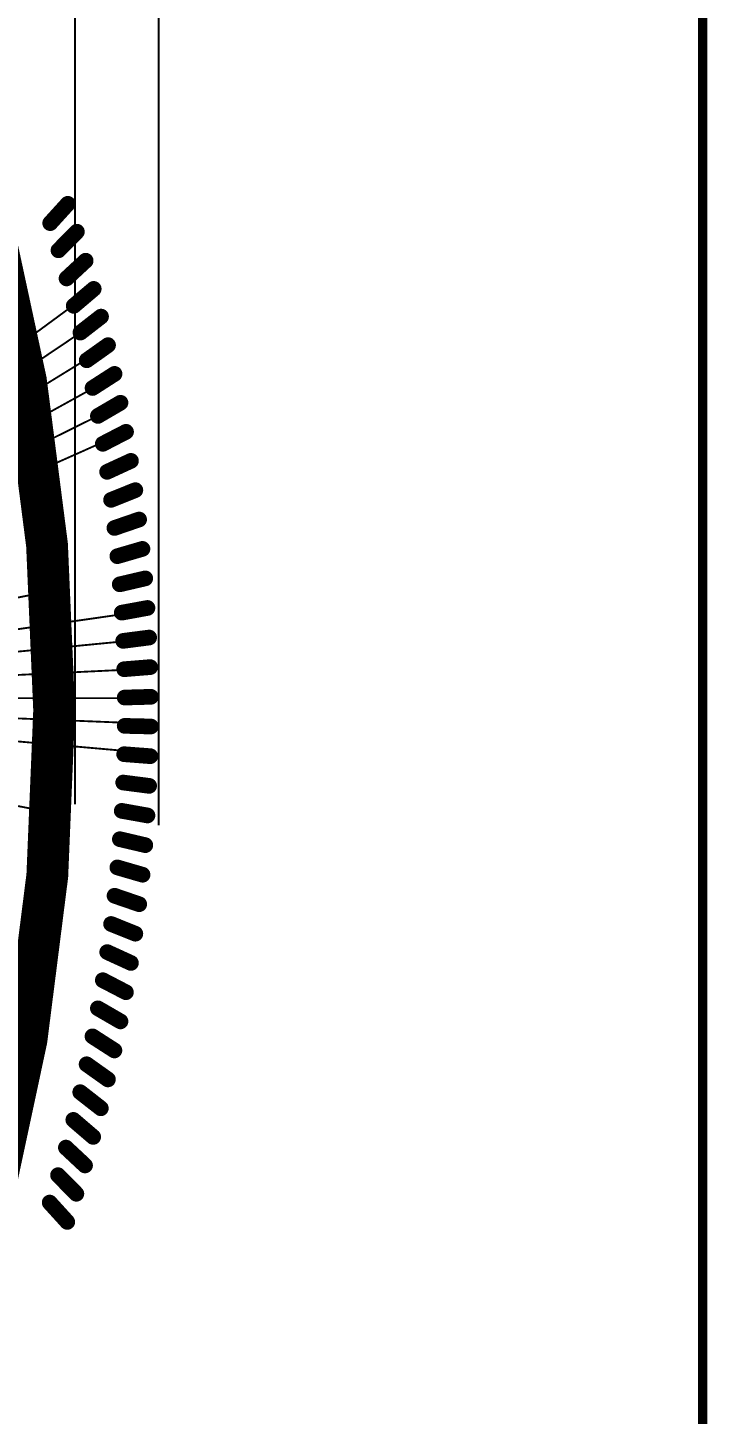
# Model space of a CAD drawing. Header units: inches. Extents: x 5.6 to 70.4, y 6.1 to 48.
# Drawn here: x 27.63 to 34.13, y 23.36 to 36.63 of the extents above; entities that cross this region are included whole.
import ezdxf

# ---------------------------------------------------------------- set-up
doc = ezdxf.new("R2010")
doc.units = ezdxf.units.IN
doc.header["$MEASUREMENT"] = 0
for name, color, linetype in [('01-Dim', 7, 'Continuous'), ('Cu1', 7, 'Continuous'), ('IOs', 250, 'Continuous'), ('pcb', 7, 'Continuous'), ('rings', 10, 'Continuous'), ('Sbp1', 5, 'Continuous'), ('vdd', 250, 'Continuous')]:
    doc.layers.add(name, color=color, linetype=linetype)
doc.styles.get("Standard").update_dxf_attribs({"font": 'arial.ttf'})
doc.dimstyles.new('1X-Std-.1tol', dxfattribs={"dimscale": 2, "dimtxt": 0.18, "dimasz": 0.18, "dimexe": 0.12, "dimexo": 0.0625, "dimgap": 0.09, "dimtad": 0, "dimdec": 3, "dimzin": 1, "dimdsep": 46, "dimtxsty": 'Standard', "dimcen": 0.09, "dimadec": 0, "dimazin": 0, "dimtfac": 1, "dimtdec": 3, "dimtofl": 0, "dimtmove": 0, "dimatfit": 3, "dimfxl": 0.12, "dimtolj": 1, "dimtzin": 0, "dimarcsym": 0})

# ---------------------------------------------------------------- blocks, each defined once
blk = doc.blocks.new('ROUND_19')
at = {"const_width": 0.025}
blk.add_lwpolyline([(-0.0125, 0, 1), (0.0125, 0, 1)], format="xyb", close=True, dxfattribs=at)
blk = doc.blocks.new('ROUND_21')
at = {"const_width": 0.075}
blk.add_lwpolyline([(-0.0375, 0, 1), (0.0375, 0, 1)], format="xyb", close=True, dxfattribs=at)
blk = doc.blocks.new('*D25')
at = {"layer": '01-Dim', "color": 0, "linetype": 'Continuous', "lineweight": -2, "transparency": 16777216}
for p, q in [((16.285, 28.999), (16.285, 44.214)), ((28.885, 28.999), (28.885, 44.214)), ((16.645, 43.974), (20.701, 43.974)), ((28.525, 43.974), (24.469, 43.974))]:
    blk.add_line(p, q, dxfattribs=at)
at = {"layer": '01-Dim', "color": 0, "linetype": 'Continuous', "transparency": 16777216}
for points in [[(16.645, 44.034), (16.645, 43.914), (16.285, 43.974)], [(28.525, 44.034), (28.525, 43.914), (28.885, 43.974)]]:
    blk.add_solid(points, dxfattribs=at)
at = {"layer": 'Defpoints', "color": 0, "linetype": 'Continuous', "transparency": 16777216}
for p in [(28.885, 43.974), (16.285, 28.874), (28.885, 28.874)]:
    blk.add_point(p, dxfattribs=at)
at = {"layer": '01-Dim', "color": 0, "linetype": 'Continuous', "lineweight": -3, "transparency": 16777216, "insert": (22.585, 43.974), "char_height": 0.36, "attachment_point": 5}
blk.add_mtext('\\A1;12.600 [0.4961]', dxfattribs=at)
blk = doc.blocks.new('*D26')
at = {"layer": '01-Dim', "color": 0, "linetype": 'Continuous', "lineweight": -2, "transparency": 16777216}
for p, q in [((17.085, 29.199), (17.085, 43.714)), ((28.085, 29.199), (28.085, 43.714)), ((17.445, 43.474), (20.701, 43.474)), ((27.725, 43.474), (24.469, 43.474))]:
    blk.add_line(p, q, dxfattribs=at)
at = {"layer": '01-Dim', "color": 0, "linetype": 'Continuous', "transparency": 16777216}
for points in [[(17.445, 43.534), (17.445, 43.414), (17.085, 43.474)], [(27.725, 43.534), (27.725, 43.414), (28.085, 43.474)]]:
    blk.add_solid(points, dxfattribs=at)
at = {"layer": 'Defpoints', "color": 0, "linetype": 'Continuous', "transparency": 16777216}
for p in [(28.085, 43.474), (17.085, 29.074), (28.085, 29.074)]:
    blk.add_point(p, dxfattribs=at)
at = {"layer": '01-Dim', "color": 0, "linetype": 'Continuous', "lineweight": -3, "transparency": 16777216, "insert": (22.585, 43.474), "char_height": 0.36, "attachment_point": 5}
blk.add_mtext('\\A1;11.000 [0.4331]', dxfattribs=at)
blk = doc.blocks.new('*D29')
at = {"layer": '01-Dim', "color": 0, "linetype": 'Continuous', "lineweight": -2, "transparency": 16777216}
for p, q in [((21.085, 31.599), (21.085, 42.214)), ((24.085, 31.599), (24.085, 42.214)), ((21.445, 41.974), (23.725, 41.974)), ((24.085, 41.974), (24.445, 41.974))]:
    blk.add_line(p, q, dxfattribs=at)
at = {"layer": '01-Dim', "color": 0, "linetype": 'Continuous', "transparency": 16777216}
for points in [[(21.445, 42.034), (21.445, 41.914), (21.085, 41.974)], [(23.725, 42.034), (23.725, 41.914), (24.085, 41.974)]]:
    blk.add_solid(points, dxfattribs=at)
at = {"layer": 'Defpoints', "color": 0, "linetype": 'Continuous', "transparency": 16777216}
for p in [(24.085, 41.974), (21.085, 31.474), (24.085, 31.474)]:
    blk.add_point(p, dxfattribs=at)
at = {"layer": '01-Dim', "color": 0, "linetype": 'Continuous', "lineweight": -3, "transparency": 16777216, "insert": (26.206, 41.974), "char_height": 0.36, "attachment_point": 5}
blk.add_mtext('\\A1;3.000 [0.1181]', dxfattribs=at)
blk = doc.blocks.new('ROUND_20')
at = {"const_width": 0.065}
blk.add_lwpolyline([(-0.0325, 0, 1), (0.0325, 0, 1)], format="xyb", close=True, dxfattribs=at)

msp = doc.modelspace()

# ---------------------------------------------------------------- linework, layer by layer
at = {"layer": 'Cu1'}
for points, const_width in [([(27.84673, 34.75663), (28.01473, 34.94163)], 0.15), ([(27.92573, 34.49663), (28.10173, 34.67463)], 0.15), ([(28.00273, 34.22763), (28.18573, 34.39763)], 0.15), ([(28.07173, 33.96563), (28.26273, 34.12763)], 0.15), ([(28.13573, 33.70963), (28.33273, 33.86263)], 0.15), ([(28.19573, 33.44463), (28.39973, 33.58963)], 0.15), ([(28.25173, 33.17963), (28.46173, 33.31463)], 0.15), ([(28.30273, 32.91263), (28.51873, 33.03863)], 0.15), ([(28.34973, 32.64563), (28.57173, 32.76063)], 0.15), ([(28.39073, 32.37763), (28.61873, 32.48263)], 0.15), ([(28.42873, 32.10963), (28.66073, 32.20263)], 0.15), ([(28.46073, 31.84063), (28.69673, 31.92163)], 0.15), ([(28.48873, 31.57063), (28.72873, 31.64063)], 0.15), ([(28.51173, 31.30163), (28.75573, 31.35863)], 0.15), ([(27.80373, 31.19009), (27.95273, 31.20609)], 0.05), ([(28.53073, 31.03063), (28.77673, 31.07563)], 0.15), ([(28.54473, 30.76063), (28.79273, 30.79263)], 0.15), ([(28.55373, 30.48963), (28.80273, 30.50963)], 0.15), ([(28.55873, 30.21863), (28.80873, 30.22563)], 0.15), ([(28.80873, 29.94163), (28.55873, 29.94763)], 0.15), ([(28.80373, 29.65763), (28.55373, 29.67663)], 0.15), ([(28.79273, 29.37363), (28.54473, 29.40563)], 0.15), ([(28.77673, 29.09063), (28.53073, 29.13463)], 0.15), ([(27.99701, 29.08652), (27.84987, 29.11551)], 0.05), ([(28.75573, 28.80663), (28.51273, 28.86363)], 0.15), ([(28.72973, 28.52363), (28.48873, 28.59363)], 0.15), ([(28.69773, 28.24163), (28.46173, 28.32263)], 0.15), ([(28.66073, 27.95963), (28.42873, 28.05263)], 0.15), ([(28.61873, 27.67963), (28.39173, 27.78363)], 0.15), ([(28.57073, 27.39963), (28.34973, 27.51463)], 0.15), ([(28.51873, 27.12063), (28.30273, 27.24563)], 0.15), ([(28.46073, 26.84263), (28.25073, 26.97763)], 0.15), ([(27.66721, 26.71713), (27.55721, 26.81913)], 0.05), ([(28.39873, 26.56563), (28.19473, 26.71063)], 0.15), ([(28.33073, 26.28963), (28.13373, 26.44363)], 0.15), ([(28.25773, 26.01563), (28.06773, 26.17863)], 0.15), ([(28.17973, 25.74263), (27.99673, 25.91363)], 0.15), ([(28.09673, 25.47163), (27.92173, 25.64963)], 0.15), ([(28.00973, 25.20263), (27.84173, 25.38763)], 0.15)]:
    msp.add_lwpolyline(points, dxfattribs=dict(at, const_width=const_width))
at = {"layer": 'Cu1', "const_width": 0.4}
msp.add_lwpolyline([(27.28873, 25.39663, 0.1276623), (27.28068, 34.79562)], format="xyb", dxfattribs=at)
at = {"layer": 'IOs', "transparency": 33554687, "const_width": 0.01778}
for points in [[(23.97963, 30.96303), (28.18145, 34.05428)], [(23.97963, 30.91303), (28.23243, 33.77377)], [(23.97963, 30.86303), (28.32121, 33.5326)], [(23.97963, 30.81303), (28.40158, 33.25789)], [(23.97963, 30.76303), (28.45234, 32.98741)], [(23.97963, 30.71303), (28.50292, 32.72935)], [(23.97963, 30.36303), (28.68455, 31.03663)], [(23.97963, 30.31303), (28.69724, 30.77037)], [(23.97963, 30.26303), (28.71337, 30.49143)], [(23.97963, 30.21303), (28.71838, 30.21303)], [(23.97963, 30.16303), (28.72261, 29.97104)], [(23.97963, 30.11303), (28.70529, 29.69556)]]:
    msp.add_lwpolyline(points, dxfattribs=at)
at = {"layer": 'pcb', "const_width": 0.08814}
msp.add_lwpolyline([(34.08473, 18.58063), (34.08473, 41.58063)], dxfattribs=at)
at = {"layer": 'rings', "const_width": 0.4}
msp.add_lwpolyline([(27.28873, 25.39663, 0.1276623), (27.28068, 34.79562)], format="xyb", dxfattribs=at)
at = {"layer": 'Sbp1'}
for points, const_width in [([(27.84673, 34.75663), (28.01473, 34.94163)], 0.15), ([(27.92573, 34.49663), (28.10173, 34.67463)], 0.15), ([(28.00273, 34.22763), (28.18573, 34.39763)], 0.15), ([(28.07173, 33.96563), (28.26273, 34.12763)], 0.15), ([(28.13573, 33.70963), (28.33273, 33.86263)], 0.15), ([(28.19573, 33.44463), (28.39973, 33.58963)], 0.15), ([(28.25173, 33.17963), (28.46173, 33.31463)], 0.15), ([(28.30273, 32.91263), (28.51873, 33.03863)], 0.15), ([(28.34973, 32.64563), (28.57173, 32.76063)], 0.15), ([(28.39073, 32.37763), (28.61873, 32.48263)], 0.15), ([(28.42873, 32.10963), (28.66073, 32.20263)], 0.15), ([(28.46073, 31.84063), (28.69673, 31.92163)], 0.15), ([(28.48873, 31.57063), (28.72873, 31.64063)], 0.15), ([(27.73729, 31.19079), (27.94729, 31.25879)], 0.13), ([(28.51173, 31.30163), (28.75573, 31.35863)], 0.15), ([(28.53073, 31.03063), (28.77673, 31.07563)], 0.15), ([(28.54473, 30.76063), (28.79273, 30.79263)], 0.15), ([(28.55373, 30.48963), (28.80273, 30.50963)], 0.15), ([(28.55873, 30.21863), (28.80873, 30.22563)], 0.15), ([(28.80873, 29.94163), (28.55873, 29.94763)], 0.15), ([(28.80373, 29.65763), (28.55373, 29.67663)], 0.15), ([(28.79273, 29.37363), (28.54473, 29.40563)], 0.15), ([(27.95855, 29.1061), (27.73955, 29.1301)], 0.13), ([(28.77673, 29.09063), (28.53073, 29.13463)], 0.15), ([(28.75573, 28.80663), (28.51273, 28.86363)], 0.15), ([(28.72973, 28.52363), (28.48873, 28.59363)], 0.15), ([(28.69773, 28.24163), (28.46173, 28.32263)], 0.15), ([(28.66073, 27.95963), (28.42873, 28.05263)], 0.15), ([(28.61873, 27.67963), (28.39173, 27.78363)], 0.15), ([(28.57073, 27.39963), (28.34973, 27.51463)], 0.15), ([(28.51873, 27.12063), (28.30273, 27.24563)], 0.15), ([(28.46073, 26.84263), (28.25073, 26.97763)], 0.15), ([(27.68908, 26.74097), (27.50155, 26.85715)], 0.13), ([(28.39873, 26.56563), (28.19473, 26.71063)], 0.15), ([(28.33073, 26.28963), (28.13373, 26.44363)], 0.15), ([(28.25773, 26.01563), (28.06773, 26.17863)], 0.15), ([(28.17973, 25.74263), (27.99673, 25.91363)], 0.15), ([(28.09673, 25.47163), (27.92173, 25.64963)], 0.15), ([(28.00973, 25.20263), (27.84173, 25.38763)], 0.15)]:
    msp.add_lwpolyline(points, dxfattribs=dict(at, const_width=const_width))
at = {"layer": 'vdd', "transparency": 33554687, "const_width": 0.01778}
for points in [[(23.97963, 30.46303), (27.84243, 31.23612)], [(23.97963, 29.86303), (27.86205, 29.11829)], [(23.97963, 29.26303), (27.64309, 26.76046)]]:
    msp.add_lwpolyline(points, dxfattribs=at)

# ---------------------------------------------------------------- block references
at = {"layer": 'Cu1'}
for name, p in [('ROUND_21', (28.01473, 34.94163)), ('ROUND_21', (27.84673, 34.75663)), ('ROUND_21', (28.10173, 34.67463)), ('ROUND_21', (27.92573, 34.49663)), ('ROUND_21', (28.18573, 34.39763)), ('ROUND_21', (28.00273, 34.22763)), ('ROUND_21', (28.26273, 34.12763)), ('ROUND_21', (28.07173, 33.96563)), ('ROUND_21', (28.33273, 33.86263)), ('ROUND_21', (28.13573, 33.70963)), ('ROUND_21', (28.39973, 33.58963)), ('ROUND_21', (28.19573, 33.44463)), ('ROUND_21', (28.46173, 33.31463)), ('ROUND_21', (28.25173, 33.17963)), ('ROUND_21', (28.51873, 33.03863)), ('ROUND_21', (28.30273, 32.91263)), ('ROUND_21', (28.57173, 32.76063)), ('ROUND_21', (28.34973, 32.64563)), ('ROUND_21', (28.61873, 32.48263)), ('ROUND_21', (28.39073, 32.37763)), ('ROUND_21', (28.66073, 32.20263)), ('ROUND_21', (28.42873, 32.10963)), ('ROUND_21', (28.69673, 31.92163)), ('ROUND_21', (28.46073, 31.84063)), ('ROUND_21', (28.72873, 31.64063)), ('ROUND_21', (28.48873, 31.57063)), ('ROUND_21', (28.51173, 31.30163)), ('ROUND_21', (28.75573, 31.35863)), ('ROUND_19', (27.80373, 31.19009)), ('ROUND_19', (27.95273, 31.20609)), ('ROUND_21', (28.53073, 31.03063)), ('ROUND_21', (28.77673, 31.07563)), ('ROUND_21', (28.54473, 30.76063)), ('ROUND_21', (28.79273, 30.79263)), ('ROUND_21', (28.55373, 30.48963)), ('ROUND_21', (28.80273, 30.50963)), ('ROUND_21', (28.55873, 30.21863)), ('ROUND_21', (28.80873, 30.22563)), ('ROUND_21', (28.55873, 29.94763)), ('ROUND_21', (28.80873, 29.94163)), ('ROUND_21', (28.55373, 29.67663)), ('ROUND_21', (28.80373, 29.65763)), ('ROUND_21', (28.54473, 29.40563)), ('ROUND_21', (28.79273, 29.37363)), ('ROUND_21', (28.53073, 29.13463)), ('ROUND_21', (28.77673, 29.09063)), ('ROUND_21', (28.51273, 28.86363)), ('ROUND_21', (28.75573, 28.80663)), ('ROUND_21', (28.48873, 28.59363)), ('ROUND_21', (28.72973, 28.52363)), ('ROUND_21', (28.46173, 28.32263)), ('ROUND_21', (28.69773, 28.24163)), ('ROUND_21', (28.42873, 28.05263)), ('ROUND_21', (28.66073, 27.95963)), ('ROUND_21', (28.39173, 27.78363)), ('ROUND_21', (28.61873, 27.67963)), ('ROUND_21', (28.34973, 27.51463)), ('ROUND_21', (28.57073, 27.39963)), ('ROUND_21', (28.30273, 27.24563)), ('ROUND_21', (28.51873, 27.12063)), ('ROUND_21', (28.25073, 26.97763)), ('ROUND_21', (28.46073, 26.84263)), ('ROUND_19', (27.66721, 26.71713)), ('ROUND_21', (28.19473, 26.71063)), ('ROUND_21', (28.39873, 26.56563)), ('ROUND_21', (28.13373, 26.44363)), ('ROUND_21', (28.33073, 26.28963)), ('ROUND_21', (28.06773, 26.17863)), ('ROUND_21', (28.25773, 26.01563)), ('ROUND_21', (27.99673, 25.91363)), ('ROUND_21', (28.17973, 25.74263)), ('ROUND_21', (27.92173, 25.64963)), ('ROUND_21', (28.09673, 25.47163)), ('ROUND_21', (27.84173, 25.38763)), ('ROUND_21', (28.00973, 25.20263))]:
    msp.add_blockref(name, p, dxfattribs=at)
at = {"layer": 'Cu1', "rotation": 12.855627898781}
for p in [(27.84987, 29.11551), (27.99701, 29.08652)]:
    msp.add_blockref('ROUND_19', p, dxfattribs=at)
at = {"layer": 'Sbp1'}
for name, p in [('ROUND_21', (28.01473, 34.94163)), ('ROUND_21', (27.84673, 34.75663)), ('ROUND_21', (28.10173, 34.67463)), ('ROUND_21', (27.92573, 34.49663)), ('ROUND_21', (28.18573, 34.39763)), ('ROUND_21', (28.00273, 34.22763)), ('ROUND_21', (28.26273, 34.12763)), ('ROUND_21', (28.07173, 33.96563)), ('ROUND_21', (28.33273, 33.86263)), ('ROUND_21', (28.13573, 33.70963)), ('ROUND_21', (28.39973, 33.58963)), ('ROUND_21', (28.19573, 33.44463)), ('ROUND_21', (28.46173, 33.31463)), ('ROUND_21', (28.25173, 33.17963)), ('ROUND_21', (28.51873, 33.03863)), ('ROUND_21', (28.30273, 32.91263)), ('ROUND_21', (28.57173, 32.76063)), ('ROUND_21', (28.34973, 32.64563)), ('ROUND_21', (28.61873, 32.48263)), ('ROUND_21', (28.39073, 32.37763)), ('ROUND_21', (28.66073, 32.20263)), ('ROUND_21', (28.42873, 32.10963)), ('ROUND_21', (28.69673, 31.92163)), ('ROUND_21', (28.46073, 31.84063)), ('ROUND_21', (28.72873, 31.64063)), ('ROUND_21', (28.48873, 31.57063)), ('ROUND_20', (27.94729, 31.25879)), ('ROUND_21', (28.51173, 31.30163)), ('ROUND_21', (28.75573, 31.35863)), ('ROUND_20', (27.73729, 31.19079)), ('ROUND_21', (28.53073, 31.03063)), ('ROUND_21', (28.77673, 31.07563)), ('ROUND_21', (28.54473, 30.76063)), ('ROUND_21', (28.79273, 30.79263)), ('ROUND_21', (28.55373, 30.48963)), ('ROUND_21', (28.80273, 30.50963)), ('ROUND_21', (28.55873, 30.21863)), ('ROUND_21', (28.80873, 30.22563)), ('ROUND_21', (28.55873, 29.94763)), ('ROUND_21', (28.80873, 29.94163)), ('ROUND_21', (28.55373, 29.67663)), ('ROUND_21', (28.80373, 29.65763)), ('ROUND_21', (28.54473, 29.40563)), ('ROUND_21', (28.79273, 29.37363)), ('ROUND_20', (27.73955, 29.1301)), ('ROUND_21', (28.53073, 29.13463)), ('ROUND_20', (27.95855, 29.1061)), ('ROUND_21', (28.77673, 29.09063)), ('ROUND_21', (28.51273, 28.86363)), ('ROUND_21', (28.75573, 28.80663)), ('ROUND_21', (28.48873, 28.59363)), ('ROUND_21', (28.72973, 28.52363)), ('ROUND_21', (28.46173, 28.32263)), ('ROUND_21', (28.69773, 28.24163)), ('ROUND_21', (28.42873, 28.05263)), ('ROUND_21', (28.66073, 27.95963)), ('ROUND_21', (28.39173, 27.78363)), ('ROUND_21', (28.61873, 27.67963)), ('ROUND_21', (28.34973, 27.51463)), ('ROUND_21', (28.57073, 27.39963)), ('ROUND_21', (28.30273, 27.24563)), ('ROUND_21', (28.51873, 27.12063)), ('ROUND_21', (28.25073, 26.97763)), ('ROUND_21', (28.46073, 26.84263)), ('ROUND_21', (28.19473, 26.71063)), ('ROUND_21', (28.39873, 26.56563)), ('ROUND_21', (28.13373, 26.44363)), ('ROUND_21', (28.33073, 26.28963)), ('ROUND_21', (28.06773, 26.17863)), ('ROUND_21', (28.25773, 26.01563)), ('ROUND_21', (27.99673, 25.91363)), ('ROUND_21', (28.17973, 25.74263)), ('ROUND_21', (27.92173, 25.64963)), ('ROUND_21', (28.09673, 25.47163)), ('ROUND_21', (27.84173, 25.38763)), ('ROUND_21', (28.00973, 25.20263))]:
    msp.add_blockref(name, p, dxfattribs=at)
at = {"layer": 'Sbp1', "rotation": 5.298836329681471}
msp.add_blockref('ROUND_20', (27.68908, 26.74097), dxfattribs=at)

# ---------------------------------------------------------------- dimensions: what is measured, and where the dimension line sits
at = {"layer": '01-Dim', "linetype": 'Continuous', "lineweight": -3}
for base, p1, p2, picture, middle in [((28.88473, 43.97418), (16.28473, 28.87418), (28.88473, 28.87418), '*D25', (22.58473, 43.97418)), ((28.08473, 43.47418), (17.08473, 29.07418), (28.08473, 29.07418), '*D26', (22.58473, 43.47418)), ((24.08473, 41.97418), (21.08473, 31.47418), (24.08473, 31.47418), '*D29', (26.20581, 41.97418))]:
    dim = msp.add_linear_dim(base=base, p1=p1, p2=p2, dimstyle='1X-Std-.1tol', dxfattribs=at)
    dim.commit()
    dim.dimension.update_dxf_attribs({"geometry": picture, "text_midpoint": middle})

doc.saveas('drawing.dxf')
